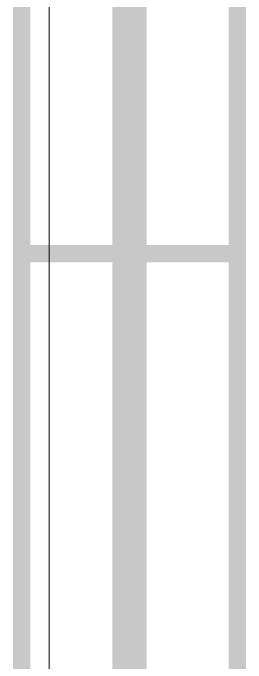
# Model space of a CAD drawing. Header units: millimetres. Extents: x 0 to 126, y 0 to 76.
# Drawn here: x 4.533 to 4.803, y 20.177 to 20.931 of the extents above; entities that cross this region are included whole.
import ezdxf

# ---------------------------------------------------------------- set-up
doc = ezdxf.new("R2010")
doc.units = ezdxf.units.MM
doc.layers.add('ARQUITECTÓNICO', color=152, linetype='Continuous', lineweight=0)
doc.layers.add('INST. VOZ Y DATOS', color=40, linetype='Continuous', lineweight=0)

msp = doc.modelspace()

# ---------------------------------------------------------------- linework, layer by layer
at = {"layer": 'ARQUITECTÓNICO', "linetype": 'Continuous', "ltscale": 0.03}
for p, q in [((4.57495, 21.44324), (4.57495, 20.49324)), ((4.57495, 20.49324), (4.57495, 19.44324))]:
    msp.add_line(p, q, dxfattribs=at)
at = {"layer": 'INST. VOZ Y DATOS', "color": 6, "const_width": 0.04}
msp.add_lwpolyline([(4.66813, 15.15141), (4.66813, 23.15141)], dxfattribs=at)
at = {"layer": 'INST. VOZ Y DATOS', "const_width": 0.02}
for points in [[(4.54313, 15.15141), (4.54313, 23.15141)], [(4.79313, 15.15141), (4.79313, 23.15141)], [(4.79313, 20.65141), (4.54313, 20.65141)]]:
    msp.add_lwpolyline(points, dxfattribs=at)

doc.saveas('drawing.dxf')
